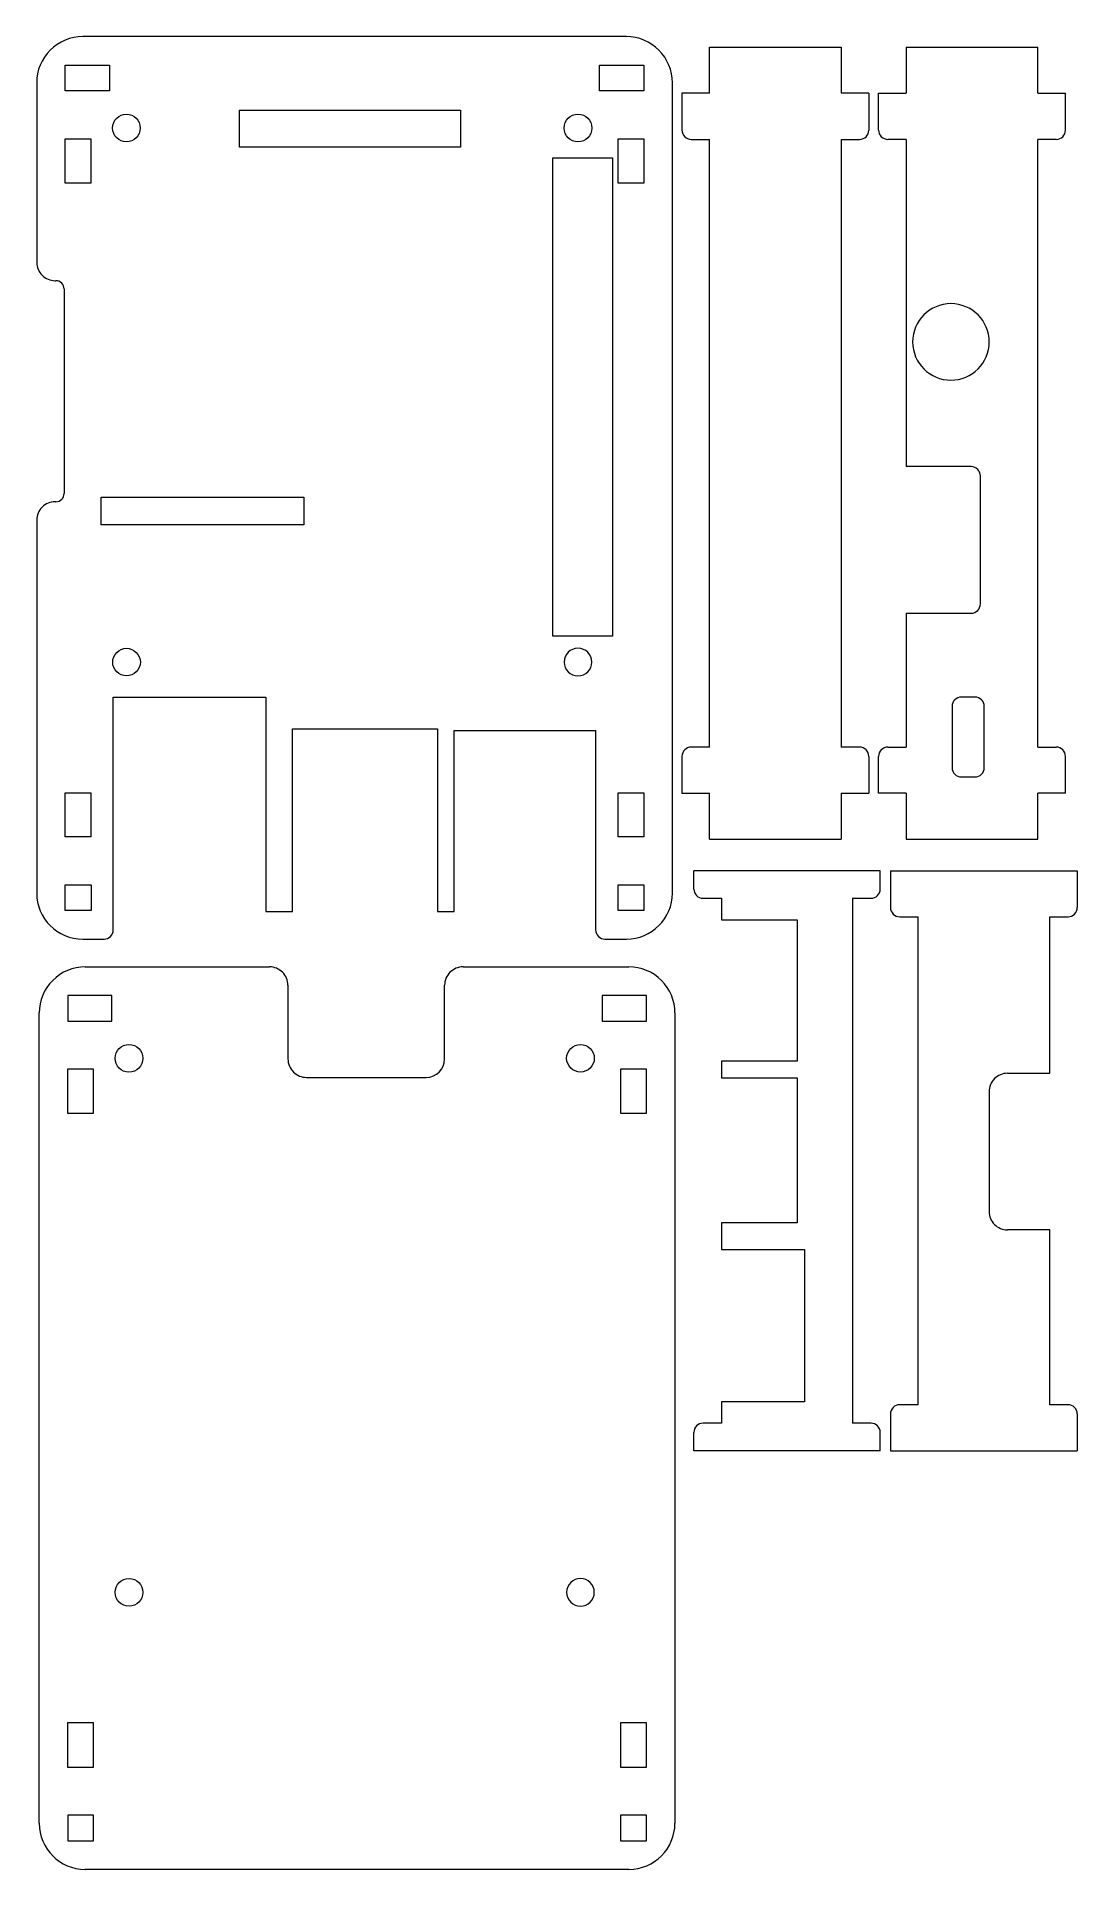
# Model space of a CAD drawing. Header units: millimetres. Extents: x -103 to 10, y -53 to 146.
import ezdxf

# ---------------------------------------------------------------- set-up
doc = ezdxf.new("R2010")
doc.units = ezdxf.units.MM
doc.header["$MEASUREMENT"] = 0
doc.layers.add('layer 1', color=7, linetype='Continuous')

msp = doc.modelspace()

# ---------------------------------------------------------------- linework, layer by layer
at = {"layer": 'layer 1', "lineweight": 9}
for points, knots in [([(-98.0072, 145.9044), (-99.3332, 145.9044), (-100.605, 145.3776), (-101.5427, 144.4399), (-101.5427, 144.4399), (-102.4804, 143.5022), (-103.0071, 142.2304), (-103.0071, 140.9044)], [0, 0, 0, 0, 0.5, 0.5, 0.5, 0.5, 1, 1, 1, 1]), ([(-34.0072, 140.9044), (-34.0072, 142.2304), (-34.5339, 143.5022), (-35.4716, 144.4399), (-35.4716, 144.4399), (-36.4093, 145.3776), (-37.6811, 145.9044), (-39.0072, 145.9044)], [0, 0, 0, 0, 0.5, 0.5, 0.5, 0.5, 1, 1, 1, 1]), ([(-93.2631, 134.4818), (-92.4347, 134.4818), (-91.7631, 135.1534), (-91.7631, 135.9818), (-91.7631, 135.9818), (-91.7631, 136.8102), (-92.4347, 137.4818), (-93.2631, 137.4818), (-93.2631, 137.4818), (-94.0915, 137.4818), (-94.7631, 136.8102), (-94.7631, 135.9818), (-94.7631, 135.9818), (-94.7631, 135.1534), (-94.0915, 134.4818), (-93.2631, 134.4818)], [0, 0, 0, 0, 0.25, 0.25, 0.25, 0.25, 0.5, 0.5, 0.5, 0.5, 0.75, 0.75, 0.75, 0.75, 1, 1, 1, 1]), ([(-44.2576, 134.4839), (-43.4292, 134.4839), (-42.7576, 135.1555), (-42.7576, 135.9839), (-42.7576, 135.9839), (-42.7576, 136.8123), (-43.4292, 137.4839), (-44.2576, 137.4839), (-44.2576, 137.4839), (-45.086, 137.4839), (-45.7576, 136.8124), (-45.7576, 135.9839), (-45.7576, 135.9839), (-45.7576, 135.1555), (-45.086, 134.4839), (-44.2576, 134.4839)], [0, 0, 0, 0, 0.25, 0.25, 0.25, 0.25, 0.5, 0.5, 0.5, 0.5, 0.75, 0.75, 0.75, 0.75, 1, 1, 1, 1]), ([(-32.9684, 135.7505), (-32.9684, 135.4853), (-32.863, 135.231), (-32.6755, 135.0434), (-32.6755, 135.0434), (-32.488, 134.8559), (-32.2336, 134.7506), (-31.9684, 134.7506)], [0, 0, 0, 0, 0.5, 0.5, 0.5, 0.5, 1, 1, 1, 1]), ([(-11.625, 135.7505), (-11.625, 135.4853), (-11.5196, 135.231), (-11.3321, 135.0434), (-11.3321, 135.0434), (-11.1446, 134.8559), (-10.8902, 134.7506), (-10.625, 134.7506)], [0, 0, 0, 0, 0.5, 0.5, 0.5, 0.5, 1, 1, 1, 1]), ([(-103.0071, 121.4044), (-103.0071, 120.8739), (-102.7964, 120.3652), (-102.4214, 119.9901), (-102.4214, 119.9901), (-102.0463, 119.6151), (-101.5376, 119.4044), (-101.0072, 119.4044)], [0, 0, 0, 0, 0.5, 0.5, 0.5, 0.5, 1, 1, 1, 1]), ([(-100.0303, 118.5044), (-100.0303, 118.743), (-100.1251, 118.972), (-100.2939, 119.1407), (-100.2939, 119.1407), (-100.4627, 119.3095), (-100.6916, 119.4044), (-100.9303, 119.4044)], [0, 0, 0, 0, 0.5, 0.5, 0.5, 0.5, 1, 1, 1, 1]), ([(0.3782, 112.7532), (0.3782, 115.048), (-1.4821, 116.9083), (-3.777, 116.9084), (-3.777, 116.9084), (-6.0718, 116.9084), (-7.9322, 115.048), (-7.9322, 112.7532), (-7.9322, 112.7532), (-7.9322, 110.4583), (-6.0718, 108.598), (-3.777, 108.598), (-3.777, 108.598), (-1.4822, 108.598), (0.3782, 110.4583), (0.3782, 112.7531)], [0, 0, 0, 0, 0.25, 0.25, 0.25, 0.25, 0.5, 0.5, 0.5, 0.5, 0.75, 0.75, 0.75, 0.75, 1, 1, 1, 1]), ([(-101.0072, 95.4045), (-101.5376, 95.4045), (-102.0463, 95.1937), (-102.4214, 94.8187), (-102.4214, 94.8187), (-102.7964, 94.4436), (-103.0071, 93.9349), (-103.0071, 93.4045)], [0, 0, 0, 0, 0.5, 0.5, 0.5, 0.5, 1, 1, 1, 1]), ([(-93.2542, 76.4813), (-92.4257, 76.4813), (-91.7542, 77.1529), (-91.7542, 77.9813), (-91.7542, 77.9813), (-91.7542, 78.8097), (-92.4257, 79.4813), (-93.2542, 79.4813), (-93.2542, 79.4813), (-94.0826, 79.4813), (-94.7542, 78.8097), (-94.7542, 77.9813), (-94.7542, 77.9813), (-94.7542, 77.1529), (-94.0826, 76.4813), (-93.2542, 76.4813)], [0, 0, 0, 0, 0.25, 0.25, 0.25, 0.25, 0.5, 0.5, 0.5, 0.5, 0.75, 0.75, 0.75, 0.75, 1, 1, 1, 1]), ([(-44.2578, 76.4875), (-43.4294, 76.4875), (-42.7578, 77.159), (-42.7578, 77.9875), (-42.7578, 77.9875), (-42.7578, 78.8159), (-43.4294, 79.4875), (-44.2578, 79.4875), (-44.2578, 79.4875), (-45.0863, 79.4875), (-45.7578, 78.8159), (-45.7578, 77.9875), (-45.7578, 77.9875), (-45.7578, 77.159), (-45.0863, 76.4875), (-44.2579, 76.4875)], [0, 0, 0, 0, 0.25, 0.25, 0.25, 0.25, 0.5, 0.5, 0.5, 0.5, 0.75, 0.75, 0.75, 0.75, 1, 1, 1, 1]), ([(-2.6606, 74.1795), (-2.9258, 74.1795), (-3.1802, 74.0742), (-3.3677, 73.8866), (-3.3677, 73.8866), (-3.5552, 73.6991), (-3.6606, 73.4447), (-3.6606, 73.1795)], [0, 0, 0, 0, 0.5, 0.5, 0.5, 0.5, 1, 1, 1, 1]), ([(-0.1598, 73.1795), (-0.1598, 73.4447), (-0.2651, 73.6991), (-0.4527, 73.8866), (-0.4527, 73.8866), (-0.6402, 74.0742), (-0.8946, 74.1795), (-1.1598, 74.1795)], [0, 0, 0, 0, 0.5, 0.5, 0.5, 0.5, 1, 1, 1, 1]), ([(-31.9684, 68.7506), (-32.2336, 68.7506), (-32.488, 68.6453), (-32.6755, 68.4578), (-32.6755, 68.4578), (-32.863, 68.2702), (-32.9684, 68.0159), (-32.9684, 67.7506)], [0, 0, 0, 0, 0.5, 0.5, 0.5, 0.5, 1, 1, 1, 1]), ([(-10.625, 68.7506), (-10.8902, 68.7506), (-11.1446, 68.6453), (-11.3321, 68.4578), (-11.3321, 68.4578), (-11.5196, 68.2702), (-11.625, 68.0159), (-11.625, 67.7507)], [0, 0, 0, 0, 0.5, 0.5, 0.5, 0.5, 1, 1, 1, 1]), ([(8.6553, 67.7506), (8.6553, 68.0159), (8.5499, 68.2702), (8.3624, 68.4578), (8.3624, 68.4578), (8.1749, 68.6453), (7.9205, 68.7506), (7.6553, 68.7506)], [0, 0, 0, 0, 0.5, 0.5, 0.5, 0.5, 1, 1, 1, 1]), ([(-3.6606, 66.5094), (-3.6606, 66.2442), (-3.5552, 65.9898), (-3.3677, 65.8023), (-3.3677, 65.8023), (-3.1802, 65.6147), (-2.9258, 65.5094), (-2.6606, 65.5094)], [0, 0, 0, 0, 0.5, 0.5, 0.5, 0.5, 1, 1, 1, 1]), ([(-1.1598, 65.5094), (-0.8946, 65.5094), (-0.6402, 65.6147), (-0.4527, 65.8023), (-0.4527, 65.8023), (-0.2651, 65.9898), (-0.1598, 66.2442), (-0.1598, 66.5094)], [0, 0, 0, 0, 0.5, 0.5, 0.5, 0.5, 1, 1, 1, 1]), ([(-31.6806, 53.3332), (-31.6806, 53.068), (-31.5752, 52.8137), (-31.3877, 52.6261), (-31.3877, 52.6261), (-31.2001, 52.4386), (-30.9458, 52.3333), (-30.6806, 52.3333)], [0, 0, 0, 0, 0.5, 0.5, 0.5, 0.5, 1, 1, 1, 1]), ([(-10.3392, 51.3332), (-10.3392, 51.068), (-10.2338, 50.8137), (-10.0463, 50.6261), (-10.0463, 50.6261), (-9.8588, 50.4386), (-9.6044, 50.3333), (-9.3392, 50.3333)], [0, 0, 0, 0, 0.5, 0.5, 0.5, 0.5, 1, 1, 1, 1]), ([(8.9411, 50.3333), (9.2063, 50.3333), (9.4607, 50.4386), (9.6482, 50.6261), (9.6482, 50.6261), (9.8357, 50.8137), (9.9411, 51.068), (9.9411, 51.3333)], [0, 0, 0, 0, 0.5, 0.5, 0.5, 0.5, 1, 1, 1, 1]), ([(-95.6997, 47.9045), (-95.4345, 47.9045), (-95.1801, 48.0098), (-94.9926, 48.1973), (-94.9926, 48.1973), (-94.805, 48.3849), (-94.6997, 48.6392), (-94.6997, 48.9045)], [0, 0, 0, 0, 0.5, 0.5, 0.5, 0.5, 1, 1, 1, 1]), ([(-42.3378, 48.9045), (-42.3378, 48.6392), (-42.2324, 48.3849), (-42.0449, 48.1973), (-42.0449, 48.1973), (-41.8574, 48.0098), (-41.603, 47.9045), (-41.3378, 47.9045)], [0, 0, 0, 0, 0.5, 0.5, 0.5, 0.5, 1, 1, 1, 1]), ([(-97.7335, 44.8841), (-99.0596, 44.8841), (-100.3314, 44.3573), (-101.2691, 43.4196), (-101.2691, 43.4196), (-102.2068, 42.4819), (-102.7335, 41.2101), (-102.7335, 39.8841)], [0, 0, 0, 0, 0.5, 0.5, 0.5, 0.5, 1, 1, 1, 1]), ([(-75.7336, 42.8841), (-75.7336, 43.4145), (-75.9443, 43.9232), (-76.3193, 44.2983), (-76.3193, 44.2983), (-76.6944, 44.6733), (-77.2031, 44.8841), (-77.7336, 44.8841)], [0, 0, 0, 0, 0.5, 0.5, 0.5, 0.5, 1, 1, 1, 1]), ([(-56.7335, 44.8841), (-57.264, 44.8841), (-57.7727, 44.6733), (-58.1478, 44.2983), (-58.1478, 44.2983), (-58.5228, 43.9232), (-58.7335, 43.4145), (-58.7335, 42.8841)], [0, 0, 0, 0, 0.5, 0.5, 0.5, 0.5, 1, 1, 1, 1]), ([(-33.7336, 39.8841), (-33.7336, 41.2101), (-34.2603, 42.4819), (-35.198, 43.4196), (-35.198, 43.4196), (-36.1357, 44.3573), (-37.4075, 44.8841), (-38.7335, 44.8841)], [0, 0, 0, 0, 0.5, 0.5, 0.5, 0.5, 1, 1, 1, 1]), ([(-92.9895, 33.4615), (-92.1611, 33.4615), (-91.4895, 34.1331), (-91.4895, 34.9615), (-91.4895, 34.9615), (-91.4895, 35.7899), (-92.1611, 36.4615), (-92.9895, 36.4615), (-92.9895, 36.4615), (-93.8179, 36.4615), (-94.4895, 35.7899), (-94.4895, 34.9615), (-94.4895, 34.9615), (-94.4895, 34.1331), (-93.8179, 33.4615), (-92.9895, 33.4615)], [0, 0, 0, 0, 0.25, 0.25, 0.25, 0.25, 0.5, 0.5, 0.5, 0.5, 0.75, 0.75, 0.75, 0.75, 1, 1, 1, 1]), ([(-43.984, 33.4636), (-43.1556, 33.4636), (-42.484, 34.1352), (-42.484, 34.9636), (-42.484, 34.9636), (-42.484, 35.792), (-43.1556, 36.4636), (-43.984, 36.4636), (-43.984, 36.4636), (-44.8124, 36.4636), (-45.484, 35.7921), (-45.484, 34.9636), (-45.484, 34.9636), (-45.484, 34.1352), (-44.8124, 33.4636), (-43.984, 33.4636)], [0, 0, 0, 0, 0.25, 0.25, 0.25, 0.25, 0.5, 0.5, 0.5, 0.5, 0.75, 0.75, 0.75, 0.75, 1, 1, 1, 1]), ([(-75.7335, 34.8841), (-75.7335, 34.3536), (-75.5228, 33.8449), (-75.1478, 33.4698), (-75.1478, 33.4698), (-74.7727, 33.0948), (-74.264, 32.8841), (-73.7336, 32.8841)], [0, 0, 0, 0, 0.5, 0.5, 0.5, 0.5, 1, 1, 1, 1]), ([(2.3552, 33.3333), (1.8248, 33.3333), (1.3161, 33.1226), (0.941, 32.7476), (0.941, 32.7476), (0.5659, 32.3725), (0.3552, 31.8638), (0.3552, 31.3333)], [0, 0, 0, 0, 0.5, 0.5, 0.5, 0.5, 1, 1, 1, 1]), ([(0.3552, 18.3334), (0.3552, 17.8029), (0.5659, 17.2942), (0.941, 16.9191), (0.941, 16.9191), (1.3161, 16.5441), (1.8248, 16.3334), (2.3552, 16.3334)], [0, 0, 0, 0, 0.5, 0.5, 0.5, 0.5, 1, 1, 1, 1]), ([(-9.3392, -2.6667), (-9.6044, -2.6667), (-9.8588, -2.772), (-10.0463, -2.9595), (-10.0463, -2.9595), (-10.2338, -3.1471), (-10.3392, -3.4014), (-10.3392, -3.6667)], [0, 0, 0, 0, 0.5, 0.5, 0.5, 0.5, 1, 1, 1, 1]), ([(9.9411, -3.6667), (9.9411, -3.4014), (9.8357, -3.1471), (9.6482, -2.9595), (9.6482, -2.9595), (9.4607, -2.772), (9.2063, -2.6667), (8.9411, -2.6667)], [0, 0, 0, 0, 0.5, 0.5, 0.5, 0.5, 1, 1, 1, 1]), ([(-30.6806, -4.6667), (-30.9458, -4.6667), (-31.2001, -4.772), (-31.3877, -4.9595), (-31.3877, -4.9595), (-31.5752, -5.1471), (-31.6806, -5.4014), (-31.6806, -5.6667)], [0, 0, 0, 0, 0.5, 0.5, 0.5, 0.5, 1, 1, 1, 1]), ([(-92.9806, -24.539), (-92.1521, -24.539), (-91.4806, -23.8674), (-91.4806, -23.039), (-91.4806, -23.039), (-91.4806, -22.2106), (-92.1521, -21.539), (-92.9806, -21.539), (-92.9806, -21.539), (-93.809, -21.539), (-94.4806, -22.2106), (-94.4806, -23.039), (-94.4806, -23.039), (-94.4806, -23.8674), (-93.809, -24.539), (-92.9806, -24.539)], [0, 0, 0, 0, 0.25, 0.25, 0.25, 0.25, 0.5, 0.5, 0.5, 0.5, 0.75, 0.75, 0.75, 0.75, 1, 1, 1, 1]), ([(-43.9842, -24.5328), (-43.1558, -24.5328), (-42.4842, -23.8613), (-42.4842, -23.0328), (-42.4842, -23.0328), (-42.4842, -22.2044), (-43.1558, -21.5328), (-43.9842, -21.5328), (-43.9842, -21.5328), (-44.8127, -21.5328), (-45.4842, -22.2044), (-45.4842, -23.0328), (-45.4842, -23.0328), (-45.4842, -23.8613), (-44.8127, -24.5328), (-43.9843, -24.5328)], [0, 0, 0, 0, 0.25, 0.25, 0.25, 0.25, 0.5, 0.5, 0.5, 0.5, 0.75, 0.75, 0.75, 0.75, 1, 1, 1, 1])]:
    msp.add_open_spline(points, degree=3, knots=knots, dxfattribs=at)
for points in [[(-39.0072, 145.9044), (-39.0072, 145.9044), (-98.0072, 145.9044), (-98.0072, 145.9044)], [(-39.0072, 145.9044), (-39.0072, 145.9044), (-39.0072, 145.9044), (-39.0072, 145.9044)], [(-29.9684, 139.7506), (-29.9684, 139.7506), (-29.9684, 144.7506), (-29.9684, 144.7506)], [(-29.9684, 144.7506), (-29.9684, 144.7506), (-15.6881, 144.7506), (-15.6881, 144.7506)], [(-15.6881, 144.7506), (-15.6881, 144.7506), (-15.6881, 139.7506), (-15.6881, 139.7506)], [(-8.625, 144.7506), (-8.625, 144.7506), (-8.625, 139.7506), (-8.625, 139.7506)], [(-8.625, 144.7506), (-8.625, 144.7506), (5.6553, 144.7506), (5.6553, 144.7506)], [(5.6553, 139.7506), (5.6553, 139.7506), (5.6553, 144.7506), (5.6553, 144.7506)], [(-99.907, 140.0046), (-99.907, 140.0046), (-99.907, 142.8042), (-99.907, 142.8042)], [(-99.907, 142.8042), (-99.907, 142.8042), (-95.1074, 142.8042), (-95.1074, 142.8042)], [(-95.1074, 142.8042), (-95.1074, 142.8042), (-95.1074, 142.8042), (-95.1074, 142.8042)], [(-95.1074, 142.8042), (-95.1074, 142.8042), (-95.1074, 140.0046), (-95.1074, 140.0046)], [(-41.907, 142.8042), (-41.907, 142.8042), (-37.1074, 142.8042), (-37.1074, 142.8042)], [(-41.907, 140.0046), (-41.907, 140.0046), (-41.907, 142.8042), (-41.907, 142.8042)], [(-37.1074, 142.8042), (-37.1074, 142.8042), (-37.1074, 142.8042), (-37.1074, 142.8042)], [(-37.1074, 142.8042), (-37.1074, 142.8042), (-37.1074, 140.0046), (-37.1074, 140.0046)], [(-103.0072, 140.9044), (-103.0072, 140.9044), (-103.0072, 121.4044), (-103.0072, 121.4044)], [(-99.907, 140.0046), (-99.907, 140.0046), (-99.907, 140.0046), (-99.907, 140.0046)], [(-95.1074, 140.0046), (-95.1074, 140.0046), (-99.907, 140.0046), (-99.907, 140.0046)], [(-95.1074, 140.0046), (-95.1074, 140.0046), (-95.1074, 140.0046), (-95.1074, 140.0046)], [(-95.1074, 140.0046), (-95.1074, 140.0046), (-95.1074, 140.0046), (-95.1074, 140.0046)], [(-37.1074, 140.0046), (-37.1074, 140.0046), (-41.907, 140.0046), (-41.907, 140.0046)], [(-41.907, 140.0046), (-41.907, 140.0046), (-41.907, 140.0046), (-41.907, 140.0046)], [(-37.1074, 140.0046), (-37.1074, 140.0046), (-37.1074, 140.0046), (-37.1074, 140.0046)], [(-37.1074, 140.0046), (-37.1074, 140.0046), (-37.1074, 140.0046), (-37.1074, 140.0046)], [(-34.0072, 52.9045), (-34.0072, 52.9045), (-34.0072, 140.9044), (-34.0072, 140.9044)], [(-29.9684, 139.7506), (-29.9684, 139.7506), (-32.9684, 139.7506), (-32.9684, 139.7506)], [(-32.9684, 139.7506), (-32.9684, 139.7506), (-32.9684, 135.7506), (-32.9684, 135.7506)], [(-12.6881, 139.7506), (-12.6881, 139.7506), (-15.6881, 139.7506), (-15.6881, 139.7506)], [(-12.6881, 139.7506), (-12.6881, 139.7506), (-12.6881, 135.7506), (-12.6881, 135.7506)], [(-11.625, 135.7506), (-11.625, 135.7506), (-11.625, 139.7506), (-11.625, 139.7506)], [(-11.625, 139.7506), (-11.625, 139.7506), (-8.625, 139.7506), (-8.625, 139.7506)], [(5.6553, 139.7506), (5.6553, 139.7506), (8.6553, 139.7506), (8.6553, 139.7506)], [(8.6553, 135.7506), (8.6553, 135.7506), (8.6553, 139.7506), (8.6553, 139.7506)], [(-81.0072, 137.9044), (-81.0072, 137.9044), (-57.0072, 137.9044), (-57.0072, 137.9044)], [(-81.0072, 133.9044), (-81.0072, 133.9044), (-81.0072, 137.9044), (-81.0072, 137.9044)], [(-57.0072, 137.9044), (-57.0072, 137.9044), (-57.0072, 137.9044), (-57.0072, 137.9044)], [(-57.0072, 137.9044), (-57.0072, 137.9044), (-57.0072, 133.9044), (-57.0072, 133.9044)], [(-13.6881, 134.7506), (-13.1358, 134.7506), (-12.6881, 135.1983), (-12.6881, 135.7505)], [(7.6553, 134.7506), (8.2076, 134.7506), (8.6553, 135.1983), (8.6553, 135.7505)], [(-99.9301, 134.8042), (-99.9301, 134.8042), (-97.1305, 134.8042), (-97.1305, 134.8042)], [(-99.9301, 130.0046), (-99.9301, 130.0046), (-99.9301, 134.8042), (-99.9301, 134.8042)], [(-97.1305, 134.8042), (-97.1305, 134.8042), (-97.1305, 134.8042), (-97.1305, 134.8042)], [(-97.1305, 134.8042), (-97.1305, 134.8042), (-97.1305, 130.0046), (-97.1305, 130.0046)], [(-57.0072, 133.9044), (-57.0072, 133.9044), (-81.0072, 133.9044), (-81.0072, 133.9044)], [(-81.0072, 133.9044), (-81.0072, 133.9044), (-81.0072, 133.9044), (-81.0072, 133.9044)], [(-57.0072, 133.9044), (-57.0072, 133.9044), (-57.0072, 133.9044), (-57.0072, 133.9044)], [(-57.0072, 133.9044), (-57.0072, 133.9044), (-57.0072, 133.9044), (-57.0072, 133.9044)], [(-39.907, 130.0046), (-39.907, 130.0046), (-39.907, 134.8042), (-39.907, 134.8042)], [(-39.907, 134.8042), (-39.907, 134.8042), (-37.1074, 134.8042), (-37.1074, 134.8042)], [(-37.1074, 134.8042), (-37.1074, 134.8042), (-37.1074, 134.8042), (-37.1074, 134.8042)], [(-37.1074, 134.8042), (-37.1074, 134.8042), (-37.1074, 130.0046), (-37.1074, 130.0046)], [(-31.9684, 134.7506), (-31.9684, 134.7506), (-29.9684, 134.7506), (-29.9684, 134.7506)], [(-29.9684, 134.7506), (-29.9684, 134.7506), (-29.9684, 134.7506), (-29.9684, 134.7506)], [(-29.9684, 68.7506), (-29.9684, 68.7506), (-29.9684, 134.7506), (-29.9684, 134.7506)], [(-15.6881, 134.7506), (-15.6881, 134.7506), (-15.6881, 68.7506), (-15.6881, 68.7506)], [(-15.6881, 134.7506), (-15.6881, 134.7506), (-13.6881, 134.7506), (-13.6881, 134.7506)], [(-8.625, 134.7506), (-8.625, 134.7506), (-10.625, 134.7506), (-10.625, 134.7506)], [(-8.625, 134.7506), (-8.625, 134.7506), (-8.625, 99.2086), (-8.625, 99.2086)], [(7.6553, 134.7506), (7.6553, 134.7506), (5.6553, 134.7506), (5.6553, 134.7506)], [(5.6553, 134.7506), (5.6553, 134.7506), (5.6553, 134.7506), (5.6553, 134.7506)], [(5.6553, 68.7506), (5.6553, 68.7506), (5.6553, 134.7506), (5.6553, 134.7506)], [(-46.9992, 132.7414), (-46.9992, 132.7414), (-40.4938, 132.7414), (-40.4938, 132.7414)], [(-46.9992, 80.8128), (-46.9992, 80.8128), (-46.9992, 132.7414), (-46.9992, 132.7414)], [(-40.4938, 132.7414), (-40.4938, 132.7414), (-40.4938, 132.7414), (-40.4938, 132.7414)], [(-40.4938, 132.7414), (-40.4938, 132.7414), (-40.4938, 80.8128), (-40.4938, 80.8128)], [(-97.1305, 130.0046), (-97.1305, 130.0046), (-99.9301, 130.0046), (-99.9301, 130.0046)], [(-99.9301, 130.0046), (-99.9301, 130.0046), (-99.9301, 130.0046), (-99.9301, 130.0046)], [(-97.1305, 130.0046), (-97.1305, 130.0046), (-97.1305, 130.0046), (-97.1305, 130.0046)], [(-97.1305, 130.0046), (-97.1305, 130.0046), (-97.1305, 130.0046), (-97.1305, 130.0046)], [(-39.907, 130.0046), (-39.907, 130.0046), (-39.907, 130.0046), (-39.907, 130.0046)], [(-37.1074, 130.0046), (-37.1074, 130.0046), (-39.907, 130.0046), (-39.907, 130.0046)], [(-37.1074, 130.0046), (-37.1074, 130.0046), (-37.1074, 130.0046), (-37.1074, 130.0046)], [(-37.1074, 130.0046), (-37.1074, 130.0046), (-37.1074, 130.0046), (-37.1074, 130.0046)], [(-103.0072, 121.4044), (-103.0072, 121.4044), (-103.0072, 121.4044), (-103.0072, 121.4044)], [(-101.0072, 119.4044), (-101.0072, 119.4044), (-100.9303, 119.4044), (-100.9303, 119.4044)], [(-100.9303, 119.4044), (-100.9303, 119.4044), (-100.9303, 119.4044), (-100.9303, 119.4044)], [(-100.0303, 118.5044), (-100.0303, 118.5044), (-100.0303, 96.3045), (-100.0303, 96.3045)], [(-6.6494, 99.2086), (-6.6494, 99.2086), (-8.625, 99.2086), (-8.625, 99.2086)], [(-1.5808, 99.2086), (-1.5808, 99.2086), (-6.6494, 99.2086), (-6.6494, 99.2086)], [(-0.5808, 98.2086), (-0.5808, 98.7609), (-1.0285, 99.2086), (-1.5807, 99.2086)], [(-0.5808, 84.294), (-0.5808, 84.294), (-0.5808, 98.2086), (-0.5808, 98.2086)], [(-100.9303, 95.4045), (-100.4333, 95.4045), (-100.0303, 95.8074), (-100.0303, 96.3044)], [(-100.0303, 96.3045), (-100.0303, 96.3045), (-100.0303, 96.3045), (-100.0303, 96.3045)], [(-96.0072, 95.9045), (-96.0072, 95.9045), (-74.0072, 95.9045), (-74.0072, 95.9045)], [(-96.0072, 92.9045), (-96.0072, 92.9045), (-96.0072, 95.9045), (-96.0072, 95.9045)], [(-74.0072, 95.9045), (-74.0072, 95.9045), (-74.0072, 92.9045), (-74.0072, 92.9045)], [(-100.9303, 95.4045), (-100.9303, 95.4045), (-101.0072, 95.4045), (-101.0072, 95.4045)], [(-103.0072, 93.4045), (-103.0072, 93.4045), (-103.0072, 52.9045), (-103.0072, 52.9045)], [(-74.0072, 92.9045), (-74.0072, 92.9045), (-96.0072, 92.9045), (-96.0072, 92.9045)], [(-1.5808, 83.294), (-1.0285, 83.294), (-0.5808, 83.7417), (-0.5808, 84.294)], [(-8.625, 83.294), (-8.625, 83.294), (-8.625, 68.7506), (-8.625, 68.7506)], [(-8.625, 83.294), (-8.625, 83.294), (-6.6494, 83.294), (-6.6494, 83.294)], [(-6.6494, 83.294), (-6.6494, 83.294), (-1.5808, 83.294), (-1.5808, 83.294)], [(-40.4938, 80.8128), (-40.4938, 80.8128), (-46.9992, 80.8128), (-46.9992, 80.8128)], [(-40.4938, 80.8128), (-40.4938, 80.8128), (-40.4938, 80.8128), (-40.4938, 80.8128)], [(-94.6997, 48.9045), (-94.6997, 48.9045), (-94.6997, 74.1589), (-94.6997, 74.1589)], [(-94.6997, 74.1589), (-94.6997, 74.1589), (-78.1523, 74.1589), (-78.1523, 74.1589)], [(-78.1523, 74.1589), (-78.1523, 74.1589), (-78.1523, 50.9045), (-78.1523, 50.9045)], [(-1.1598, 74.1795), (-1.1598, 74.1795), (-2.6606, 74.1795), (-2.6606, 74.1795)], [(-3.6606, 73.1795), (-3.6606, 73.1795), (-3.6606, 66.5094), (-3.6606, 66.5094)], [(-0.1598, 73.1795), (-0.1598, 73.1795), (-0.1598, 73.1795), (-0.1598, 73.1795)], [(-0.1598, 66.5094), (-0.1598, 66.5094), (-0.1598, 73.1795), (-0.1598, 73.1795)], [(-75.2325, 50.9045), (-75.2325, 50.9045), (-75.2325, 70.7196), (-75.2325, 70.7196)], [(-75.2325, 70.7196), (-75.2325, 70.7196), (-59.4972, 70.7196), (-59.4972, 70.7196)], [(-59.4972, 70.7196), (-59.4972, 70.7196), (-59.4972, 50.9045), (-59.4972, 50.9045)], [(-57.7074, 50.9045), (-57.7074, 50.9045), (-57.7074, 70.5443), (-57.7074, 70.5443)], [(-57.7074, 70.5443), (-57.7074, 70.5443), (-42.3378, 70.5443), (-42.3378, 70.5443)], [(-42.3378, 70.5443), (-42.3378, 70.5443), (-42.3378, 48.9045), (-42.3378, 48.9045)], [(-32.9684, 67.7506), (-32.9684, 67.7506), (-32.9684, 67.7506), (-32.9684, 67.7506)], [(-32.9684, 67.7506), (-32.9684, 67.7506), (-32.9684, 63.7506), (-32.9684, 63.7506)], [(-29.9684, 68.7506), (-29.9684, 68.7506), (-31.9684, 68.7506), (-31.9684, 68.7506)], [(-29.9684, 68.7506), (-29.9684, 68.7506), (-29.9684, 68.7506), (-29.9684, 68.7506)], [(-13.6881, 68.7506), (-13.6881, 68.7506), (-15.6881, 68.7506), (-15.6881, 68.7506)], [(-13.6881, 68.7506), (-13.6881, 68.7506), (-13.6881, 68.7506), (-13.6881, 68.7506)], [(-12.6881, 67.7507), (-12.6881, 68.3029), (-13.1358, 68.7506), (-13.6881, 68.7506)], [(-12.6881, 67.7506), (-12.6881, 67.7506), (-12.6881, 67.7506), (-12.6881, 67.7506)], [(-12.6881, 67.7506), (-12.6881, 67.7506), (-12.6881, 63.7506), (-12.6881, 63.7506)], [(-11.625, 67.7506), (-11.625, 67.7506), (-11.625, 67.7506), (-11.625, 67.7506)], [(-11.625, 63.7506), (-11.625, 63.7506), (-11.625, 67.7506), (-11.625, 67.7506)], [(-10.625, 68.7506), (-10.625, 68.7506), (-8.625, 68.7506), (-8.625, 68.7506)], [(-8.625, 68.7506), (-8.625, 68.7506), (-8.625, 68.7506), (-8.625, 68.7506)], [(5.6553, 68.7506), (5.6553, 68.7506), (7.6553, 68.7506), (7.6553, 68.7506)], [(7.6553, 68.7506), (7.6553, 68.7506), (7.6553, 68.7506), (7.6553, 68.7506)], [(8.6553, 67.7506), (8.6553, 67.7506), (8.6553, 67.7506), (8.6553, 67.7506)], [(8.6553, 63.7506), (8.6553, 63.7506), (8.6553, 67.7506), (8.6553, 67.7506)], [(-99.9301, 63.8043), (-99.9301, 63.8043), (-97.1305, 63.8043), (-97.1305, 63.8043)], [(-99.9301, 59.0047), (-99.9301, 59.0047), (-99.9301, 63.8043), (-99.9301, 63.8043)], [(-97.1305, 63.8043), (-97.1305, 63.8043), (-97.1305, 59.0047), (-97.1305, 59.0047)], [(-39.907, 59.0047), (-39.907, 59.0047), (-39.907, 63.8043), (-39.907, 63.8043)], [(-39.907, 63.8043), (-39.907, 63.8043), (-37.1074, 63.8043), (-37.1074, 63.8043)], [(-37.1074, 63.8043), (-37.1074, 63.8043), (-37.1074, 59.0047), (-37.1074, 59.0047)], [(-32.9684, 63.7506), (-32.9684, 63.7506), (-29.9684, 63.7506), (-29.9684, 63.7506)], [(-29.9684, 63.7506), (-29.9684, 63.7506), (-29.9684, 63.7506), (-29.9684, 63.7506)], [(-29.9684, 63.7506), (-29.9684, 63.7506), (-29.9684, 63.7506), (-29.9684, 63.7506)], [(-29.9684, 58.7506), (-29.9684, 58.7506), (-29.9684, 63.7506), (-29.9684, 63.7506)], [(-15.6881, 63.7506), (-15.6881, 63.7506), (-15.6881, 63.7506), (-15.6881, 63.7506)], [(-15.6881, 63.7506), (-15.6881, 63.7506), (-15.6881, 58.7506), (-15.6881, 58.7506)], [(-15.6881, 63.7506), (-15.6881, 63.7506), (-12.6881, 63.7506), (-12.6881, 63.7506)], [(-12.6881, 63.7506), (-12.6881, 63.7506), (-12.6881, 63.7506), (-12.6881, 63.7506)], [(-8.625, 63.7506), (-8.625, 63.7506), (-11.625, 63.7506), (-11.625, 63.7506)], [(-8.625, 63.7506), (-8.625, 63.7506), (-8.625, 63.7506), (-8.625, 63.7506)], [(-8.625, 63.7506), (-8.625, 63.7506), (-8.625, 58.7506), (-8.625, 58.7506)], [(-8.625, 63.7506), (-8.625, 63.7506), (-8.625, 63.7506), (-8.625, 63.7506)], [(-2.6606, 65.5094), (-2.6606, 65.5094), (-1.1598, 65.5094), (-1.1598, 65.5094)], [(-1.1598, 65.5094), (-1.1598, 65.5094), (-1.1598, 65.5094), (-1.1598, 65.5094)], [(8.6553, 63.7506), (8.6553, 63.7506), (5.6553, 63.7506), (5.6553, 63.7506)], [(5.6553, 63.7506), (5.6553, 63.7506), (5.6553, 63.7506), (5.6553, 63.7506)], [(5.6553, 58.7506), (5.6553, 58.7506), (5.6553, 63.7506), (5.6553, 63.7506)], [(8.6553, 63.7506), (8.6553, 63.7506), (8.6553, 63.7506), (8.6553, 63.7506)], [(-97.1305, 59.0047), (-97.1305, 59.0047), (-99.9301, 59.0047), (-99.9301, 59.0047)], [(-37.1074, 59.0047), (-37.1074, 59.0047), (-39.907, 59.0047), (-39.907, 59.0047)], [(-29.9684, 58.7506), (-29.9684, 58.7506), (-15.6881, 58.7506), (-15.6881, 58.7506)], [(-15.6881, 58.7506), (-15.6881, 58.7506), (-15.6881, 58.7506), (-15.6881, 58.7506)], [(-8.625, 58.7506), (-8.625, 58.7506), (5.6553, 58.7506), (5.6553, 58.7506)], [(5.6553, 58.7506), (5.6553, 58.7506), (5.6553, 58.7506), (5.6553, 58.7506)], [(-99.907, 51.0047), (-99.907, 51.0047), (-99.907, 53.8043), (-99.907, 53.8043)], [(-99.907, 53.8043), (-99.907, 53.8043), (-97.1074, 53.8043), (-97.1074, 53.8043)], [(-97.1074, 53.8043), (-97.1074, 53.8043), (-97.1074, 51.0047), (-97.1074, 51.0047)], [(-39.907, 53.8043), (-39.907, 53.8043), (-37.1074, 53.8043), (-37.1074, 53.8043)], [(-39.907, 51.0047), (-39.907, 51.0047), (-39.907, 53.8043), (-39.907, 53.8043)], [(-37.1074, 53.8043), (-37.1074, 53.8043), (-37.1074, 51.0047), (-37.1074, 51.0047)], [(-11.4506, 55.3333), (-11.4506, 55.3333), (-31.6806, 55.3333), (-31.6806, 55.3333)], [(-31.6806, 55.3333), (-31.6806, 55.3333), (-31.6806, 55.3333), (-31.6806, 55.3333)], [(-31.6806, 53.3333), (-31.6806, 53.3333), (-31.6806, 55.3333), (-31.6806, 55.3333)], [(-11.4506, 55.3333), (-11.4506, 55.3333), (-11.4506, 55.3333), (-11.4506, 55.3333)], [(-11.4506, 53.3333), (-11.4506, 53.3333), (-11.4506, 55.3333), (-11.4506, 55.3333)], [(-11.4506, 55.3333), (-11.4506, 55.3333), (-11.4506, 55.3333), (-11.4506, 55.3333)], [(-10.3392, 55.3333), (-10.3392, 55.3333), (9.9411, 55.3333), (9.9411, 55.3333)], [(-10.3392, 55.3333), (-10.3392, 55.3333), (-10.3392, 55.3333), (-10.3392, 55.3333)], [(-10.3392, 55.3333), (-10.3392, 55.3333), (-10.3392, 51.3333), (-10.3392, 51.3333)], [(9.9411, 55.3333), (9.9411, 55.3333), (9.9411, 55.3333), (9.9411, 55.3333)], [(9.9411, 55.3333), (9.9411, 55.3333), (9.9411, 55.3333), (9.9411, 55.3333)], [(9.9411, 55.3333), (9.9411, 55.3333), (9.9411, 51.3333), (9.9411, 51.3333)], [(-103.0071, 52.9045), (-103.0071, 50.143), (-100.7686, 47.9045), (-98.0072, 47.9045)], [(-39.0071, 47.9045), (-36.2457, 47.9045), (-34.0072, 50.143), (-34.0072, 52.9044)], [(-30.6806, 52.3333), (-30.6806, 52.3333), (-28.6806, 52.3333), (-28.6806, 52.3333)], [(-28.6806, 52.3333), (-28.6806, 52.3333), (-28.6806, 52.3333), (-28.6806, 52.3333)], [(-28.6806, 52.3333), (-28.6806, 52.3333), (-28.6806, 52.3333), (-28.6806, 52.3333)], [(-28.6806, 52.3333), (-28.6806, 52.3333), (-28.6806, 50.0026), (-28.6806, 50.0026)], [(-14.4506, 52.3333), (-14.4506, 52.3333), (-14.4506, 52.3333), (-14.4506, 52.3333)], [(-14.4506, 52.3333), (-14.4506, 52.3333), (-14.4506, -4.6667), (-14.4506, -4.6667)], [(-14.4506, 52.3333), (-14.4506, 52.3333), (-12.4506, 52.3333), (-12.4506, 52.3333)], [(-12.4506, 52.3333), (-11.8983, 52.3333), (-11.4506, 52.781), (-11.4506, 53.3332)], [(-12.4506, 52.3333), (-12.4506, 52.3333), (-12.4506, 52.3333), (-12.4506, 52.3333)], [(-97.1074, 51.0047), (-97.1074, 51.0047), (-99.907, 51.0047), (-99.907, 51.0047)], [(-78.1523, 50.9045), (-78.1523, 50.9045), (-75.2325, 50.9045), (-75.2325, 50.9045)], [(-59.4972, 50.9045), (-59.4972, 50.9045), (-57.7074, 50.9045), (-57.7074, 50.9045)], [(-37.1074, 51.0047), (-37.1074, 51.0047), (-39.907, 51.0047), (-39.907, 51.0047)], [(-28.6806, 50.0026), (-28.6806, 50.0026), (-20.4506, 50.0026), (-20.4506, 50.0026)], [(-20.4506, 50.0026), (-20.4506, 50.0026), (-20.4506, 50.0026), (-20.4506, 50.0026)], [(-20.4506, 50.0026), (-20.4506, 50.0026), (-20.4506, 50.0026), (-20.4506, 50.0026)], [(-20.4506, 50.0026), (-20.4506, 50.0026), (-20.4506, 34.6333), (-20.4506, 34.6333)], [(-9.3392, 50.3333), (-9.3392, 50.3333), (-7.3392, 50.3333), (-7.3392, 50.3333)], [(-7.3392, 50.3333), (-7.3392, 50.3333), (-7.3392, 50.3333), (-7.3392, 50.3333)], [(-7.3392, -2.6667), (-7.3392, -2.6667), (-7.3392, 50.3333), (-7.3392, 50.3333)], [(6.9411, 33.3333), (6.9411, 33.3333), (6.9411, 50.3333), (6.9411, 50.3333)], [(6.9411, 50.3333), (6.9411, 50.3333), (8.9411, 50.3333), (8.9411, 50.3333)], [(8.9411, 50.3333), (8.9411, 50.3333), (8.9411, 50.3333), (8.9411, 50.3333)], [(-98.0072, 47.9045), (-98.0072, 47.9045), (-95.6997, 47.9045), (-95.6997, 47.9045)], [(-41.3378, 47.9045), (-41.3378, 47.9045), (-39.0072, 47.9045), (-39.0072, 47.9045)], [(-97.7335, 44.8841), (-97.7335, 44.8841), (-77.7335, 44.8841), (-77.7335, 44.8841)], [(-56.7335, 44.8841), (-56.7335, 44.8841), (-38.7335, 44.8841), (-38.7335, 44.8841)], [(-75.7335, 42.8841), (-75.7335, 42.8841), (-75.7335, 34.8841), (-75.7335, 34.8841)], [(-58.7335, 34.8841), (-58.7335, 34.8841), (-58.7335, 42.8841), (-58.7335, 42.8841)], [(-102.7335, -48.1158), (-102.7335, -48.1158), (-102.7335, 39.8841), (-102.7335, 39.8841)], [(-94.8337, 41.7839), (-94.8337, 41.7839), (-99.6333, 41.7839), (-99.6333, 41.7839)], [(-99.6333, 41.7839), (-99.6333, 41.7839), (-99.6333, 38.9843), (-99.6333, 38.9843)], [(-94.8337, 38.9843), (-94.8337, 38.9843), (-94.8337, 41.7839), (-94.8337, 41.7839)], [(-41.6333, 41.7839), (-41.6333, 41.7839), (-41.6333, 38.9843), (-41.6333, 38.9843)], [(-36.8337, 41.7839), (-36.8337, 41.7839), (-41.6333, 41.7839), (-41.6333, 41.7839)], [(-36.8337, 38.9843), (-36.8337, 38.9843), (-36.8337, 41.7839), (-36.8337, 41.7839)], [(-33.7335, 39.8841), (-33.7335, 39.8841), (-33.7335, -48.1158), (-33.7335, -48.1158)], [(-99.6333, 38.9843), (-99.6333, 38.9843), (-94.8337, 38.9843), (-94.8337, 38.9843)], [(-41.6333, 38.9843), (-41.6333, 38.9843), (-36.8337, 38.9843), (-36.8337, 38.9843)], [(-60.7335, 32.8841), (-59.629, 32.8841), (-58.7336, 33.7795), (-58.7336, 34.884)], [(-20.4506, 34.6333), (-20.4506, 34.6333), (-28.6827, 34.6333), (-28.6827, 34.6333)], [(-28.6827, 34.6333), (-28.6827, 34.6333), (-28.6827, 32.8433), (-28.6827, 32.8433)], [(-96.8569, 33.7839), (-96.8569, 33.7839), (-99.6565, 33.7839), (-99.6565, 33.7839)], [(-99.6565, 33.7839), (-99.6565, 33.7839), (-99.6565, 28.9843), (-99.6565, 28.9843)], [(-96.8569, 28.9843), (-96.8569, 28.9843), (-96.8569, 33.7839), (-96.8569, 33.7839)], [(-73.7335, 32.8841), (-73.7335, 32.8841), (-60.7335, 32.8841), (-60.7335, 32.8841)], [(-36.8337, 33.7839), (-36.8337, 33.7839), (-39.6333, 33.7839), (-39.6333, 33.7839)], [(-39.6333, 33.7839), (-39.6333, 33.7839), (-39.6333, 28.9843), (-39.6333, 28.9843)], [(-36.8337, 28.9843), (-36.8337, 28.9843), (-36.8337, 33.7839), (-36.8337, 33.7839)], [(-28.6827, 32.8433), (-28.6827, 32.8433), (-20.4506, 32.8433), (-20.4506, 32.8433)], [(-20.4506, 32.8433), (-20.4506, 32.8433), (-20.4506, 17.108), (-20.4506, 17.108)], [(2.3552, 33.3333), (2.3552, 33.3333), (6.9411, 33.3333), (6.9411, 33.3333)], [(0.3552, 31.3333), (0.3552, 31.3333), (0.3552, 18.3333), (0.3552, 18.3333)], [(-99.6565, 28.9843), (-99.6565, 28.9843), (-96.8569, 28.9843), (-96.8569, 28.9843)], [(-39.6333, 28.9843), (-39.6333, 28.9843), (-36.8337, 28.9843), (-36.8337, 28.9843)], [(-20.4506, 17.108), (-20.4506, 17.108), (-28.6827, 17.108), (-28.6827, 17.108)], [(-28.6827, 17.108), (-28.6827, 17.108), (-28.6827, 14.1882), (-28.6827, 14.1882)], [(6.9411, 16.3333), (6.9411, 16.3333), (2.3552, 16.3333), (2.3552, 16.3333)], [(6.9411, -2.6667), (6.9411, -2.6667), (6.9411, 16.3333), (6.9411, 16.3333)], [(-28.6827, 14.1882), (-28.6827, 14.1882), (-19.6827, 14.1882), (-19.6827, 14.1882)], [(-19.6827, 14.1882), (-19.6827, 14.1882), (-19.6827, -2.3592), (-19.6827, -2.3592)], [(-19.6827, -2.3592), (-19.6827, -2.3592), (-28.6806, -2.3592), (-28.6806, -2.3592)], [(-28.6806, -2.3592), (-28.6806, -2.3592), (-28.6806, -4.6667), (-28.6806, -4.6667)], [(-10.3392, -3.6667), (-10.3392, -3.6667), (-10.3392, -7.6667), (-10.3392, -7.6667)], [(-7.3392, -2.6667), (-7.3392, -2.6667), (-9.3392, -2.6667), (-9.3392, -2.6667)], [(8.9411, -2.6667), (8.9411, -2.6667), (6.9411, -2.6667), (6.9411, -2.6667)], [(9.9411, -3.6667), (9.9411, -3.6667), (9.9411, -7.6667), (9.9411, -7.6667)], [(-31.6806, -7.6667), (-31.6806, -7.6667), (-31.6806, -5.6667), (-31.6806, -5.6667)], [(-28.6806, -4.6667), (-28.6806, -4.6667), (-30.6806, -4.6667), (-30.6806, -4.6667)], [(-12.4506, -4.6667), (-12.4506, -4.6667), (-14.4506, -4.6667), (-14.4506, -4.6667)], [(-11.4506, -5.6667), (-11.4506, -5.1144), (-11.8983, -4.6667), (-12.4505, -4.6667)], [(-11.4506, -7.6667), (-11.4506, -7.6667), (-11.4506, -5.6667), (-11.4506, -5.6667)], [(-11.4506, -7.6667), (-11.4506, -7.6667), (-31.6806, -7.6667), (-31.6806, -7.6667)], [(-10.3392, -7.6667), (-10.3392, -7.6667), (9.9411, -7.6667), (9.9411, -7.6667)], [(-96.8569, -37.216), (-96.8569, -37.216), (-99.6565, -37.216), (-99.6565, -37.216)], [(-99.6565, -37.216), (-99.6565, -37.216), (-99.6565, -42.0156), (-99.6565, -42.0156)], [(-96.8569, -42.0156), (-96.8569, -42.0156), (-96.8569, -37.216), (-96.8569, -37.216)], [(-96.8569, -37.216), (-96.8569, -37.216), (-96.8569, -37.216), (-96.8569, -37.216)], [(-36.8337, -37.216), (-36.8337, -37.216), (-39.6333, -37.216), (-39.6333, -37.216)], [(-39.6333, -37.216), (-39.6333, -37.216), (-39.6333, -42.0156), (-39.6333, -42.0156)], [(-36.8337, -37.216), (-36.8337, -37.216), (-36.8337, -37.216), (-36.8337, -37.216)], [(-36.8337, -42.0156), (-36.8337, -42.0156), (-36.8337, -37.216), (-36.8337, -37.216)], [(-99.6565, -42.0156), (-99.6565, -42.0156), (-99.6565, -42.0156), (-99.6565, -42.0156)], [(-99.6565, -42.0156), (-99.6565, -42.0156), (-96.8569, -42.0156), (-96.8569, -42.0156)], [(-96.8569, -42.0156), (-96.8569, -42.0156), (-96.8569, -42.0156), (-96.8569, -42.0156)], [(-96.8569, -42.0156), (-96.8569, -42.0156), (-96.8569, -42.0156), (-96.8569, -42.0156)], [(-39.6333, -42.0156), (-39.6333, -42.0156), (-39.6333, -42.0156), (-39.6333, -42.0156)], [(-39.6333, -42.0156), (-39.6333, -42.0156), (-36.8337, -42.0156), (-36.8337, -42.0156)], [(-36.8337, -42.0156), (-36.8337, -42.0156), (-36.8337, -42.0156), (-36.8337, -42.0156)], [(-36.8337, -42.0156), (-36.8337, -42.0156), (-36.8337, -42.0156), (-36.8337, -42.0156)], [(-96.8337, -47.216), (-96.8337, -47.216), (-99.6333, -47.216), (-99.6333, -47.216)], [(-99.6333, -47.216), (-99.6333, -47.216), (-99.6333, -50.0156), (-99.6333, -50.0156)], [(-96.8337, -47.216), (-96.8337, -47.216), (-96.8337, -47.216), (-96.8337, -47.216)], [(-96.8337, -50.0156), (-96.8337, -50.0156), (-96.8337, -47.216), (-96.8337, -47.216)], [(-39.6333, -47.216), (-39.6333, -47.216), (-39.6333, -50.0156), (-39.6333, -50.0156)], [(-36.8337, -47.216), (-36.8337, -47.216), (-39.6333, -47.216), (-39.6333, -47.216)], [(-36.8337, -50.0156), (-36.8337, -50.0156), (-36.8337, -47.216), (-36.8337, -47.216)], [(-36.8337, -47.216), (-36.8337, -47.216), (-36.8337, -47.216), (-36.8337, -47.216)], [(-102.7335, -48.1158), (-102.7335, -50.8773), (-100.495, -53.1158), (-97.7336, -53.1158)], [(-102.7335, -48.1158), (-102.7335, -48.1158), (-102.7335, -48.1158), (-102.7335, -48.1158)], [(-38.7335, -53.1158), (-35.9721, -53.1158), (-33.7336, -50.8773), (-33.7336, -48.1159)], [(-99.6333, -50.0156), (-99.6333, -50.0156), (-99.6333, -50.0156), (-99.6333, -50.0156)], [(-99.6333, -50.0156), (-99.6333, -50.0156), (-96.8337, -50.0156), (-96.8337, -50.0156)], [(-96.8337, -50.0156), (-96.8337, -50.0156), (-96.8337, -50.0156), (-96.8337, -50.0156)], [(-96.8337, -50.0156), (-96.8337, -50.0156), (-96.8337, -50.0156), (-96.8337, -50.0156)], [(-39.6333, -50.0156), (-39.6333, -50.0156), (-39.6333, -50.0156), (-39.6333, -50.0156)], [(-39.6333, -50.0156), (-39.6333, -50.0156), (-36.8337, -50.0156), (-36.8337, -50.0156)], [(-36.8337, -50.0156), (-36.8337, -50.0156), (-36.8337, -50.0156), (-36.8337, -50.0156)], [(-36.8337, -50.0156), (-36.8337, -50.0156), (-36.8337, -50.0156), (-36.8337, -50.0156)], [(-94.4261, -53.1158), (-94.4261, -53.1158), (-97.7335, -53.1158), (-97.7335, -53.1158)], [(-94.4261, -53.1158), (-94.4261, -53.1158), (-94.4261, -53.1158), (-94.4261, -53.1158)], [(-38.7335, -53.1158), (-38.7335, -53.1158), (-94.4261, -53.1158), (-94.4261, -53.1158)], [(-38.7335, -53.1158), (-38.7335, -53.1158), (-38.7335, -53.1158), (-38.7335, -53.1158)]]:
    msp.add_open_spline(points, degree=3, dxfattribs=at)

doc.saveas('drawing.dxf')
